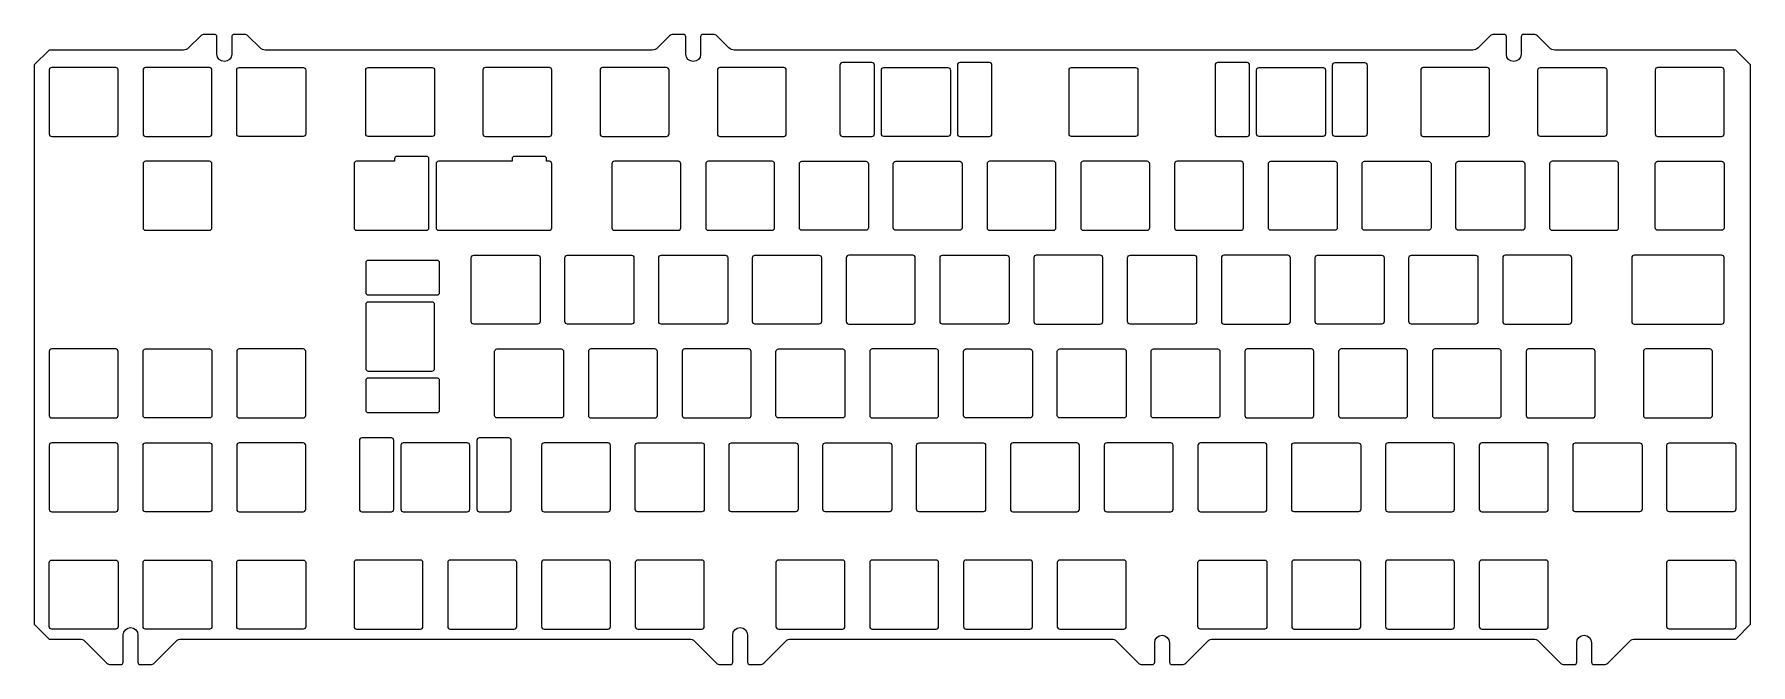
# Model space of a CAD drawing. Header units: millimetres. Extents: x -60 to 289, y -8 to 120.
import ezdxf

# ---------------------------------------------------------------- set-up
doc = ezdxf.new("R2010")
doc.units = ezdxf.units.MM
doc.layers.get('0').update_dxf_attribs({"linetype": 'CONTINUOUS'})

msp = doc.modelspace()

# ---------------------------------------------------------------- linework, layer by layer
for points in [[(-60.03, 113.65), (-60.03, 0.09), (-57.03, -2.91), (-50.8, -2.91, -0.198912), (-49.74, -3.35), (-45.27, -7.82, 0.198912), (-44.56, -8.11), (-42.48, -8.11, 0.414214), (-41.98, -7.61), (-41.98, -2.09, -1), (-38.98, -2.09), (-38.98, -7.61, 0.414214), (-38.48, -8.11), (-36.39, -8.11, 0.198912), (-35.69, -7.82), (-31.22, -3.35, -0.198912), (-30.16, -2.91), (73.02, -2.91, -0.198912), (74.09, -3.35), (78.55, -7.82, 0.198912), (79.26, -8.11), (81.35, -8.11, 0.414214), (81.85, -7.61), (81.85, -2.09, -1), (84.85, -2.09), (84.85, -7.61, 0.414214), (85.35, -8.11), (87.43, -8.11, 0.198912), (88.14, -7.82), (92.61, -3.35, -0.198912), (93.67, -2.91), (158.75, -2.91, -0.198912), (159.81, -3.35), (164.28, -7.82, 0.198912), (164.99, -8.11), (167.07, -8.11, 0.414214), (167.57, -7.61), (167.57, -3.66, -1), (170.57, -3.66), (170.57, -7.61, 0.414214), (171.07, -8.11), (173.16, -8.11, 0.198912), (173.86, -7.82), (178.33, -3.35, -0.198912), (179.39, -2.91), (244.47, -2.91, -0.198912), (245.54, -3.35), (250, -7.82, 0.198912), (250.71, -8.11), (252.8, -8.11, 0.414214), (253.3, -7.61), (253.3, -3.66, -1), (256.3, -3.66), (256.3, -7.61, 0.414214), (256.8, -8.11), (258.88, -8.11, 0.198912), (259.59, -7.82), (264.06, -3.35, -0.198912), (265.12, -2.91), (285.63, -2.91), (288.63, 0.09), (288.63, 113.65), (285.63, 116.65), (248.83, 116.65, -0.198912), (247.77, 117.09), (245.3, 119.55, 0.198912), (244.59, 119.85), (242.51, 119.85, 0.414214), (242.01, 119.35), (242.01, 115.82, -1), (239.01, 115.82), (239.01, 119.35, 0.414214), (238.51, 119.85), (236.42, 119.85, 0.198912), (235.72, 119.55), (233.25, 117.09, -0.198912), (232.19, 116.65), (82.14, 116.65, -0.198912), (81.08, 117.09), (78.61, 119.55, 0.198912), (77.91, 119.85), (75.82, 119.85, 0.414214), (75.32, 119.35), (75.32, 115.82, -1), (72.32, 115.82), (72.32, 119.35, 0.414214), (71.82, 119.85), (69.74, 119.85, 0.198912), (69.03, 119.55), (66.56, 117.09, -0.198912), (65.5, 116.65), (-13.11, 116.65, -0.198912), (-14.17, 117.09), (-16.64, 119.55, 0.198912), (-17.34, 119.85), (-19.43, 119.85, 0.414214), (-19.93, 119.35), (-19.93, 115.82, -1), (-22.93, 115.82), (-22.93, 119.35, 0.414214), (-23.43, 119.85), (-25.51, 119.85, 0.198912), (-26.22, 119.55), (-28.69, 117.09, -0.198912), (-29.75, 116.65), (-57.03, 116.65)], [(-56.5, 113.12, 0.414214), (-57, 112.62), (-57, 99.62, 0.414214), (-56.5, 99.12), (-43.5, 99.12, 0.414214), (-43, 99.62), (-43, 112.62, 0.414214), (-43.5, 113.12)], [(-37.95, 99.62, 0.414214), (-37.45, 99.12), (-24.45, 99.12, 0.414214), (-23.95, 99.62), (-23.95, 112.62, 0.414214), (-24.45, 113.12), (-37.45, 113.12, 0.414214), (-37.95, 112.62)], [(-4.9, 112.62), (-4.9, 99.62, -0.414214), (-5.4, 99.12), (-18.4, 99.12, -0.414214), (-18.9, 99.62), (-18.9, 112.62, -0.414214), (-18.4, 113.12), (-5.4, 113.12, -0.414214)], [(21.29, 112.62), (21.29, 99.62, -0.414214), (20.79, 99.12), (7.79, 99.12, -0.414214), (7.29, 99.62), (7.29, 112.62, -0.414214), (7.79, 113.12), (20.79, 113.12, -0.414214)], [(31.1, 99.62, 0.414214), (31.6, 99.12), (44.6, 99.12, 0.414214), (45.1, 99.62), (45.1, 112.62, 0.414214), (44.6, 113.12), (31.6, 113.12, 0.414214), (31.1, 112.62)], [(68.41, 99.12, 0.414214), (68.91, 99.62), (68.91, 112.62, 0.414214), (68.41, 113.12), (55.41, 113.12, 0.414214), (54.91, 112.62), (54.91, 99.62, 0.414214), (55.41, 99.12)], [(78.73, 99.62, 0.414214), (79.23, 99.12), (92.23, 99.12, 0.414214), (92.73, 99.62), (92.73, 112.62, 0.414214), (92.23, 113.12), (79.23, 113.12, 0.414214), (78.73, 112.62)], [(110.13, 99.12, 0.414214), (110.63, 99.62), (110.63, 113.62, 0.414214), (110.13, 114.12), (104.13, 114.12, 0.414214), (103.63, 113.62), (103.63, 99.62, 0.414214), (104.13, 99.12)], [(112.06, 99.62), (112.06, 112.62, -0.414214), (112.56, 113.12), (125.56, 113.12, -0.414214), (126.06, 112.62), (126.06, 99.62, -0.414214), (125.56, 99.12), (112.56, 99.12, -0.414214)], [(127.5, 99.62, 0.414214), (128, 99.12), (134, 99.12, 0.414214), (134.5, 99.62), (134.5, 113.62, 0.414214), (134, 114.12), (128, 114.12, 0.414214), (127.5, 113.62)], [(150.66, 113.12), (163.66, 113.12, -0.414214), (164.16, 112.62), (164.16, 99.62, -0.414214), (163.66, 99.12), (150.66, 99.12, -0.414214), (150.16, 99.62), (150.16, 112.62, -0.414214)], [(186.83, 113.62, 0.414214), (186.33, 114.12), (180.33, 114.12, 0.414214), (179.83, 113.62), (179.83, 99.62, 0.414214), (180.33, 99.12), (186.33, 99.12, 0.414214), (186.83, 99.62)], [(201.76, 99.12), (188.76, 99.12, -0.414214), (188.26, 99.62), (188.26, 112.62, -0.414214), (188.76, 113.12), (201.76, 113.12, -0.414214), (202.26, 112.62), (202.26, 99.62, -0.414214)], [(210.7, 113.62), (210.7, 99.62, -0.414214), (210.2, 99.12), (204.2, 99.12, -0.414214), (203.7, 99.62), (203.7, 113.62, -0.414214), (204.2, 114.12), (210.2, 114.12, -0.414214)], [(221.6, 99.62, 0.414214), (222.1, 99.12), (235.1, 99.12, 0.414214), (235.6, 99.62), (235.6, 112.62, 0.414214), (235.1, 113.12), (222.1, 113.12, 0.414214), (221.6, 112.62)], [(245.41, 99.62), (245.41, 112.62, -0.414214), (245.91, 113.12), (258.91, 113.12, -0.414214), (259.41, 112.62), (259.41, 99.62, -0.414214), (258.91, 99.12), (245.91, 99.12, -0.414214)], [(282.73, 99.12, 0.414214), (283.23, 99.62), (283.23, 112.62, 0.414214), (282.73, 113.12), (269.73, 113.12, 0.414214), (269.23, 112.62), (269.23, 99.62, 0.414214), (269.73, 99.12)], [(19.64, 80.07, 0.414214), (20.14, 80.57), (20.14, 94.57, 0.414214), (19.64, 95.07), (13.64, 95.07, 0.414214), (13.14, 94.57), (13.14, 94.07), (5.41, 94.07, 0.414214), (4.91, 93.57), (4.91, 80.57, 0.414214), (5.41, 80.07)], [(45.1, 93.57, 0.414214), (44.6, 94.07), (44.02, 94.07), (44.02, 94.57, 0.414214), (43.52, 95.07), (37.52, 95.07, 0.414214), (37.02, 94.57), (37.02, 94.07), (22.08, 94.07, 0.414214), (21.58, 93.57), (21.58, 80.57, 0.414214), (22.08, 80.07), (44.6, 80.07, 0.414214), (45.1, 80.57)], [(-24.45, 80.07, 0.414214), (-23.95, 80.57), (-23.95, 93.57, 0.414214), (-24.45, 94.07), (-37.45, 94.07, 0.414214), (-37.95, 93.57), (-37.95, 80.57, 0.414214), (-37.45, 80.07)], [(57.3, 80.57, 0.414214), (57.8, 80.07), (70.8, 80.07, 0.414214), (71.3, 80.57), (71.3, 93.57, 0.414214), (70.8, 94.07), (57.8, 94.07, 0.414214), (57.3, 93.57)], [(90.35, 93.57, 0.414214), (89.85, 94.07), (76.85, 94.07, 0.414214), (76.35, 93.57), (76.35, 80.57, 0.414214), (76.85, 80.07), (89.85, 80.07, 0.414214), (90.35, 80.57)], [(95.4, 80.57), (95.4, 93.57, -0.414214), (95.9, 94.07), (108.9, 94.07, -0.414214), (109.4, 93.57), (109.4, 80.57, -0.414214), (108.9, 80.07), (95.9, 80.07, -0.414214)], [(114.95, 94.07), (127.95, 94.07, -0.414214), (128.45, 93.57), (128.45, 80.57, -0.414214), (127.95, 80.07), (114.95, 80.07, -0.414214), (114.45, 80.57), (114.45, 93.57, -0.414214)], [(147, 80.07, 0.414214), (147.5, 80.57), (147.5, 93.57, 0.414214), (147, 94.07), (134, 94.07, 0.414214), (133.5, 93.57), (133.5, 80.57, 0.414214), (134, 80.07)], [(166.55, 93.57, 0.414214), (166.05, 94.07), (153.05, 94.07, 0.414214), (152.55, 93.57), (152.55, 80.57, 0.414214), (153.05, 80.07), (166.05, 80.07, 0.414214), (166.55, 80.57)], [(172.1, 94.07, 0.414214), (171.6, 93.57), (171.6, 80.57, 0.414214), (172.1, 80.07), (185.1, 80.07, 0.414214), (185.6, 80.57), (185.6, 93.57, 0.414214), (185.1, 94.07)], [(204.65, 93.57), (204.65, 80.57, -0.414214), (204.15, 80.07), (191.15, 80.07, -0.414214), (190.65, 80.57), (190.65, 93.57, -0.414214), (191.15, 94.07), (204.15, 94.07, -0.414214)], [(210.2, 94.07), (223.2, 94.07, -0.414214), (223.7, 93.57), (223.7, 80.57, -0.414214), (223.2, 80.07), (210.2, 80.07, -0.414214), (209.7, 80.57), (209.7, 93.57, -0.414214)], [(242.75, 93.57), (242.75, 80.57, -0.414214), (242.25, 80.07), (229.25, 80.07, -0.414214), (228.75, 80.57), (228.75, 93.57, -0.414214), (229.25, 94.07), (242.25, 94.07, -0.414214)], [(248.3, 94.07, 0.414214), (247.8, 93.57), (247.8, 80.57, 0.414214), (248.3, 80.07), (261.3, 80.07, 0.414214), (261.8, 80.57), (261.8, 93.57, 0.414214), (261.3, 94.07)], [(283.23, 93.57), (283.23, 80.57, -0.414214), (282.73, 80.07), (269.73, 80.07, -0.414214), (269.23, 80.57), (269.23, 93.57, -0.414214), (269.73, 94.07), (282.73, 94.07, -0.414214)], [(21.79, 66.94, 0.414214), (22.29, 67.44), (22.29, 73.44, 0.414214), (21.79, 73.94), (7.79, 73.94, 0.414214), (7.29, 73.44), (7.29, 67.44, 0.414214), (7.79, 66.94)], [(28.72, 61.52), (28.72, 74.52, -0.414214), (29.22, 75.02), (42.22, 75.02, -0.414214), (42.72, 74.52), (42.72, 61.52, -0.414214), (42.22, 61.02), (29.22, 61.02, -0.414214)], [(61.77, 74.52), (61.77, 61.52, -0.414214), (61.27, 61.02), (48.27, 61.02, -0.414214), (47.77, 61.52), (47.77, 74.52, -0.414214), (48.27, 75.02), (61.27, 75.02, -0.414214)], [(67.32, 75.02), (80.32, 75.02, -0.414214), (80.82, 74.52), (80.82, 61.52, -0.414214), (80.32, 61.02), (67.32, 61.02, -0.414214), (66.82, 61.52), (66.82, 74.52, -0.414214)], [(85.87, 61.52), (85.87, 74.52, -0.414214), (86.37, 75.02), (99.37, 75.02, -0.414214), (99.87, 74.52), (99.87, 61.52, -0.414214), (99.37, 61.02), (86.37, 61.02, -0.414214)], [(105.42, 75.02, 0.414214), (104.92, 74.52), (104.92, 61.52, 0.414214), (105.42, 61.02), (118.42, 61.02, 0.414214), (118.92, 61.52), (118.92, 74.52, 0.414214), (118.42, 75.02)], [(123.97, 61.52), (123.97, 74.52, -0.414214), (124.47, 75.02), (137.47, 75.02, -0.414214), (137.97, 74.52), (137.97, 61.52, -0.414214), (137.47, 61.02), (124.47, 61.02, -0.414214)], [(157.02, 74.52, 0.414214), (156.52, 75.02), (143.52, 75.02, 0.414214), (143.02, 74.52), (143.02, 61.52, 0.414214), (143.52, 61.02), (156.52, 61.02, 0.414214), (157.02, 61.52)], [(175.57, 61.02), (162.57, 61.02, -0.414214), (162.07, 61.52), (162.07, 74.52, -0.414214), (162.57, 75.02), (175.57, 75.02, -0.414214), (176.07, 74.52), (176.07, 61.52, -0.414214)], [(195.12, 74.52, 0.414214), (194.62, 75.02), (181.62, 75.02, 0.414214), (181.12, 74.52), (181.12, 61.52, 0.414214), (181.62, 61.02), (194.62, 61.02, 0.414214), (195.12, 61.52)], [(213.67, 61.02), (200.67, 61.02, -0.414214), (200.17, 61.52), (200.17, 74.52, -0.414214), (200.67, 75.02), (213.67, 75.02, -0.414214), (214.17, 74.52), (214.17, 61.52, -0.414214)], [(232.72, 61.02), (219.72, 61.02, -0.414214), (219.22, 61.52), (219.22, 74.52, -0.414214), (219.72, 75.02), (232.72, 75.02, -0.414214), (233.22, 74.52), (233.22, 61.52, -0.414214)], [(238.27, 61.52, 0.414214), (238.77, 61.02), (251.77, 61.02, 0.414214), (252.27, 61.52), (252.27, 74.52, 0.414214), (251.77, 75.02), (238.77, 75.02, 0.414214), (238.27, 74.52)], [(264.96, 75.02, 0.414214), (264.46, 74.52), (264.46, 61.52, 0.414214), (264.96, 61.02), (282.73, 61.02, 0.414214), (283.23, 61.52), (283.23, 74.52, 0.414214), (282.73, 75.02)], [(7.79, 65.5, 0.414214), (7.29, 65), (7.29, 52, 0.414214), (7.79, 51.5), (20.79, 51.5, 0.414214), (21.29, 52), (21.29, 65, 0.414214), (20.79, 65.5)], [(-43.5, 41.97, 0.414214), (-43, 42.47), (-43, 55.47, 0.414214), (-43.5, 55.97), (-56.5, 55.97, 0.414214), (-57, 55.47), (-57, 42.47, 0.414214), (-56.5, 41.97)], [(-24.45, 41.97), (-37.45, 41.97, -0.414214), (-37.95, 42.47), (-37.95, 55.47, -0.414214), (-37.45, 55.97), (-24.45, 55.97, -0.414214), (-23.95, 55.47), (-23.95, 42.47, -0.414214)], [(-4.9, 55.47, 0.414214), (-5.4, 55.97), (-18.4, 55.97, 0.414214), (-18.9, 55.47), (-18.9, 42.47, 0.414214), (-18.4, 41.97), (-5.4, 41.97, 0.414214), (-4.9, 42.47)], [(33.98, 55.97), (46.98, 55.97, -0.414214), (47.48, 55.47), (47.48, 42.47, -0.414214), (46.98, 41.97), (33.98, 41.97, -0.414214), (33.48, 42.47), (33.48, 55.47, -0.414214)], [(66.03, 41.97, 0.414214), (66.53, 42.47), (66.53, 55.47, 0.414214), (66.03, 55.97), (53.03, 55.97, 0.414214), (52.53, 55.47), (52.53, 42.47, 0.414214), (53.03, 41.97)], [(72.08, 55.97, 0.414214), (71.58, 55.47), (71.58, 42.47, 0.414214), (72.08, 41.97), (85.08, 41.97, 0.414214), (85.58, 42.47), (85.58, 55.47, 0.414214), (85.08, 55.97)], [(104.13, 41.97), (91.13, 41.97, -0.414214), (90.63, 42.47), (90.63, 55.47, -0.414214), (91.13, 55.97), (104.13, 55.97, -0.414214), (104.63, 55.47), (104.63, 42.47, -0.414214)], [(123.68, 55.47, 0.414214), (123.18, 55.97), (110.18, 55.97, 0.414214), (109.68, 55.47), (109.68, 42.47, 0.414214), (110.18, 41.97), (123.18, 41.97, 0.414214), (123.68, 42.47)], [(142.73, 55.47), (142.73, 42.47, -0.414214), (142.23, 41.97), (129.23, 41.97, -0.414214), (128.73, 42.47), (128.73, 55.47, -0.414214), (129.23, 55.97), (142.23, 55.97, -0.414214)], [(161.78, 55.47), (161.78, 42.47, -0.414214), (161.28, 41.97), (148.28, 41.97, -0.414214), (147.78, 42.47), (147.78, 55.47, -0.414214), (148.28, 55.97), (161.28, 55.97, -0.414214)], [(180.83, 55.47), (180.83, 42.47, -0.414214), (180.33, 41.97), (167.33, 41.97, -0.414214), (166.83, 42.47), (166.83, 55.47, -0.414214), (167.33, 55.97), (180.33, 55.97, -0.414214)], [(185.88, 42.47, 0.414214), (186.38, 41.97), (199.38, 41.97, 0.414214), (199.88, 42.47), (199.88, 55.47, 0.414214), (199.38, 55.97), (186.38, 55.97, 0.414214), (185.88, 55.47)], [(205.43, 55.97, 0.414214), (204.93, 55.47), (204.93, 42.47, 0.414214), (205.43, 41.97), (218.43, 41.97, 0.414214), (218.93, 42.47), (218.93, 55.47, 0.414214), (218.43, 55.97)], [(224.48, 55.97, 0.414214), (223.98, 55.47), (223.98, 42.47, 0.414214), (224.48, 41.97), (237.48, 41.97, 0.414214), (237.98, 42.47), (237.98, 55.47, 0.414214), (237.48, 55.97)], [(256.53, 41.97, 0.414214), (257.03, 42.47), (257.03, 55.47, 0.414214), (256.53, 55.97), (243.53, 55.97, 0.414214), (243.03, 55.47), (243.03, 42.47, 0.414214), (243.53, 41.97)], [(280.85, 55.47, 0.414214), (280.35, 55.97), (267.35, 55.97, 0.414214), (266.85, 55.47), (266.85, 42.47, 0.414214), (267.35, 41.97), (280.35, 41.97, 0.414214), (280.85, 42.47)], [(7.29, 43.56, 0.414214), (7.79, 43.06), (21.79, 43.06, 0.414214), (22.29, 43.56), (22.29, 49.56, 0.414214), (21.79, 50.06), (7.79, 50.06, 0.414214), (7.29, 49.56)], [(-57, 23.42, 0.414214), (-56.5, 22.92), (-43.5, 22.92, 0.414214), (-43, 23.42), (-43, 36.42, 0.414214), (-43.5, 36.92), (-56.5, 36.92, 0.414214), (-57, 36.42)], [(-24.45, 22.92), (-37.45, 22.92, -0.414214), (-37.95, 23.42), (-37.95, 36.42, -0.414214), (-37.45, 36.92), (-24.45, 36.92, -0.414214), (-23.95, 36.42), (-23.95, 23.42, -0.414214)], [(-18.4, 36.92, 0.414214), (-18.9, 36.42), (-18.9, 23.42, 0.414214), (-18.4, 22.92), (-5.4, 22.92, 0.414214), (-4.9, 23.42), (-4.9, 36.42, 0.414214), (-5.4, 36.92)], [(13, 37.42, 0.414214), (12.5, 37.92), (6.5, 37.92, 0.414214), (6, 37.42), (6, 23.42, 0.414214), (6.5, 22.92), (12.5, 22.92, 0.414214), (13, 23.42)], [(14.43, 23.42, 0.414214), (14.93, 22.92), (27.93, 22.92, 0.414214), (28.43, 23.42), (28.43, 36.42, 0.414214), (27.93, 36.92), (14.93, 36.92, 0.414214), (14.43, 36.42)], [(36.37, 22.92, 0.414214), (36.87, 23.42), (36.87, 37.42, 0.414214), (36.37, 37.92), (30.37, 37.92, 0.414214), (29.87, 37.42), (29.87, 23.42, 0.414214), (30.37, 22.92)], [(57.01, 36.42, 0.414214), (56.51, 36.92), (43.51, 36.92, 0.414214), (43.01, 36.42), (43.01, 23.42, 0.414214), (43.51, 22.92), (56.51, 22.92, 0.414214), (57.01, 23.42)], [(62.06, 23.42), (62.06, 36.42, -0.414214), (62.56, 36.92), (75.56, 36.92, -0.414214), (76.06, 36.42), (76.06, 23.42, -0.414214), (75.56, 22.92), (62.56, 22.92, -0.414214)], [(95.11, 36.42), (95.11, 23.42, -0.414214), (94.61, 22.92), (81.61, 22.92, -0.414214), (81.11, 23.42), (81.11, 36.42, -0.414214), (81.61, 36.92), (94.61, 36.92, -0.414214)], [(113.66, 22.92), (100.66, 22.92, -0.414214), (100.16, 23.42), (100.16, 36.42, -0.414214), (100.66, 36.92), (113.66, 36.92, -0.414214), (114.16, 36.42), (114.16, 23.42, -0.414214)], [(133.21, 36.42), (133.21, 23.42, -0.414214), (132.71, 22.92), (119.71, 22.92, -0.414214), (119.21, 23.42), (119.21, 36.42, -0.414214), (119.71, 36.92), (132.71, 36.92, -0.414214)], [(151.76, 22.92, 0.414214), (152.26, 23.42), (152.26, 36.42, 0.414214), (151.76, 36.92), (138.76, 36.92, 0.414214), (138.26, 36.42), (138.26, 23.42, 0.414214), (138.76, 22.92)], [(171.31, 36.42, 0.414214), (170.81, 36.92), (157.81, 36.92, 0.414214), (157.31, 36.42), (157.31, 23.42, 0.414214), (157.81, 22.92), (170.81, 22.92, 0.414214), (171.31, 23.42)], [(176.36, 23.42, 0.414214), (176.86, 22.92), (189.86, 22.92, 0.414214), (190.36, 23.42), (190.36, 36.42, 0.414214), (189.86, 36.92), (176.86, 36.92, 0.414214), (176.36, 36.42)], [(195.41, 23.42), (195.41, 36.42, -0.414214), (195.91, 36.92), (208.91, 36.92, -0.414214), (209.41, 36.42), (209.41, 23.42, -0.414214), (208.91, 22.92), (195.91, 22.92, -0.414214)], [(227.96, 22.92, 0.414214), (228.46, 23.42), (228.46, 36.42, 0.414214), (227.96, 36.92), (214.96, 36.92, 0.414214), (214.46, 36.42), (214.46, 23.42, 0.414214), (214.96, 22.92)], [(233.51, 23.42, 0.414214), (234.01, 22.92), (247.01, 22.92, 0.414214), (247.51, 23.42), (247.51, 36.42, 0.414214), (247.01, 36.92), (234.01, 36.92, 0.414214), (233.51, 36.42)], [(266.56, 36.42), (266.56, 23.42, -0.414214), (266.06, 22.92), (253.06, 22.92, -0.414214), (252.56, 23.42), (252.56, 36.42, -0.414214), (253.06, 36.92), (266.06, 36.92, -0.414214)], [(285.61, 36.42), (285.61, 23.42, -0.414214), (285.11, 22.92), (272.11, 22.92, -0.414214), (271.61, 23.42), (271.61, 36.42, -0.414214), (272.11, 36.92), (285.11, 36.92, -0.414214)], [(-43.5, -0.89), (-56.5, -0.89, -0.414214), (-57, -0.39), (-57, 12.61, -0.414214), (-56.5, 13.11), (-43.5, 13.11, -0.414214), (-43, 12.61), (-43, -0.39, -0.414214)], [(-23.95, 12.61), (-23.95, -0.39, -0.414214), (-24.45, -0.89), (-37.45, -0.89, -0.414214), (-37.95, -0.39), (-37.95, 12.61, -0.414214), (-37.45, 13.11), (-24.45, 13.11, -0.414214)], [(-4.9, 12.61), (-4.9, -0.39, -0.414214), (-5.4, -0.89), (-18.4, -0.89, -0.414214), (-18.9, -0.39), (-18.9, 12.61, -0.414214), (-18.4, 13.11), (-5.4, 13.11, -0.414214)], [(4.91, -0.39, 0.414214), (5.41, -0.89), (18.41, -0.89, 0.414214), (18.91, -0.39), (18.91, 12.61, 0.414214), (18.41, 13.11), (5.41, 13.11, 0.414214), (4.91, 12.61)], [(37.46, -0.89, 0.414214), (37.96, -0.39), (37.96, 12.61, 0.414214), (37.46, 13.11), (24.46, 13.11, 0.414214), (23.96, 12.61), (23.96, -0.39, 0.414214), (24.46, -0.89)], [(57.01, 12.61, 0.414214), (56.51, 13.11), (43.51, 13.11, 0.414214), (43.01, 12.61), (43.01, -0.39, 0.414214), (43.51, -0.89), (56.51, -0.89, 0.414214), (57.01, -0.39)], [(76.06, 12.61, 0.414214), (75.56, 13.11), (62.56, 13.11, 0.414214), (62.06, 12.61), (62.06, -0.39, 0.414214), (62.56, -0.89), (75.56, -0.89, 0.414214), (76.06, -0.39)], [(91.13, 13.11, 0.414214), (90.63, 12.61), (90.63, -0.39, 0.414214), (91.13, -0.89), (104.13, -0.89, 0.414214), (104.63, -0.39), (104.63, 12.61, 0.414214), (104.13, 13.11)], [(123.68, 12.61, 0.414214), (123.18, 13.11), (110.18, 13.11, 0.414214), (109.68, 12.61), (109.68, -0.39, 0.414214), (110.18, -0.89), (123.18, -0.89, 0.414214), (123.68, -0.39)], [(142.23, -0.89, 0.414214), (142.73, -0.39), (142.73, 12.61, 0.414214), (142.23, 13.11), (129.23, 13.11, 0.414214), (128.73, 12.61), (128.73, -0.39, 0.414214), (129.23, -0.89)], [(161.28, -0.89, 0.414214), (161.78, -0.39), (161.78, 12.61, 0.414214), (161.28, 13.11), (148.28, 13.11, 0.414214), (147.78, 12.61), (147.78, -0.39, 0.414214), (148.28, -0.89)], [(189.86, -0.89), (176.86, -0.89, -0.414214), (176.36, -0.39), (176.36, 12.61, -0.414214), (176.86, 13.11), (189.86, 13.11, -0.414214), (190.36, 12.61), (190.36, -0.39, -0.414214)], [(208.91, -0.89, 0.414214), (209.41, -0.39), (209.41, 12.61, 0.414214), (208.91, 13.11), (195.91, 13.11, 0.414214), (195.41, 12.61), (195.41, -0.39, 0.414214), (195.91, -0.89)], [(228.46, 12.61, 0.414214), (227.96, 13.11), (214.96, 13.11, 0.414214), (214.46, 12.61), (214.46, -0.39, 0.414214), (214.96, -0.89), (227.96, -0.89, 0.414214), (228.46, -0.39)], [(247.01, -0.89, 0.414214), (247.51, -0.39), (247.51, 12.61, 0.414214), (247.01, 13.11), (234.01, 13.11, 0.414214), (233.51, 12.61), (233.51, -0.39, 0.414214), (234.01, -0.89)], [(272.11, 13.11), (285.11, 13.11, -0.414214), (285.61, 12.61), (285.61, -0.39, -0.414214), (285.11, -0.89), (272.11, -0.89, -0.414214), (271.61, -0.39), (271.61, 12.61, -0.414214)]]:
    msp.add_lwpolyline(points, format="xyb", close=True)

doc.saveas('drawing.dxf')
